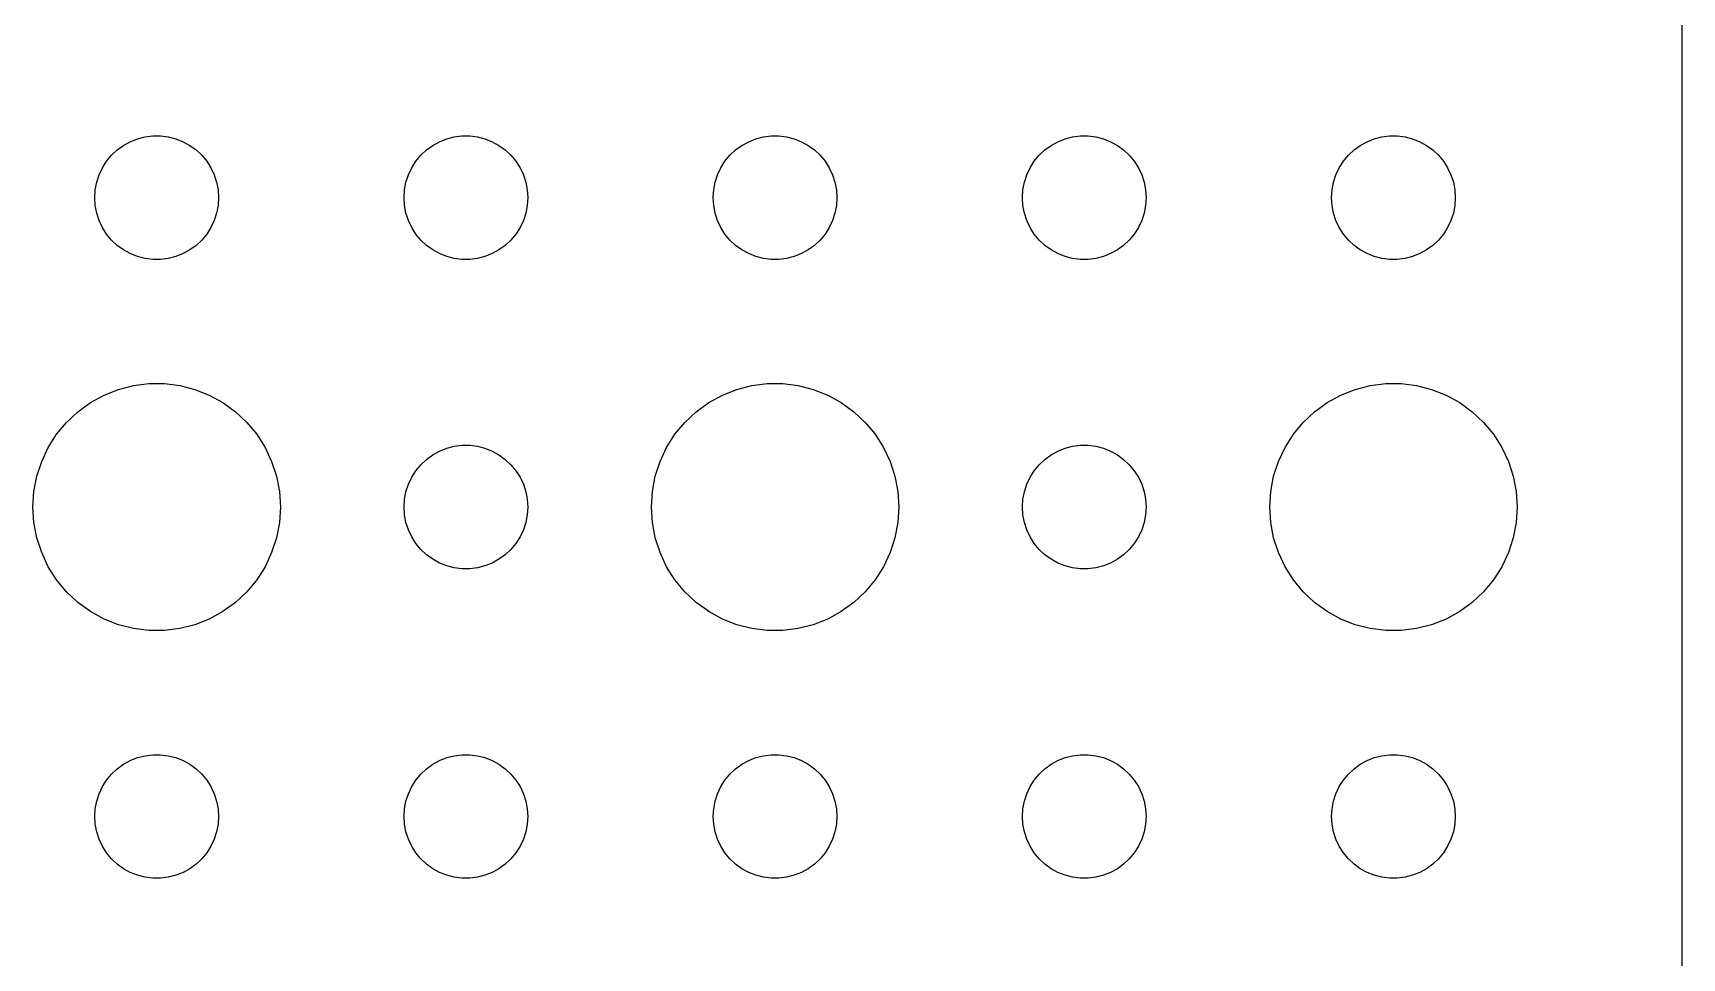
# Model space of a CAD drawing. Header units: metres. Extents: x -150 to 150, y -112 to 112.
# Drawn here: x 109.5 to 149.5, y -55.93 to -33.51 of the extents above; entities that cross this region are included whole.
import ezdxf

# ---------------------------------------------------------------- set-up
doc = ezdxf.new("R2010")
doc.units = ezdxf.units.M

msp = doc.modelspace()

# ---------------------------------------------------------------- linework, layer by layer
for p, q in [((149.5, -107), (149.5, 107)), ((111.407, -36.4732), (111.544, -36.3442)), ((111.544, -36.3442), (111.696, -36.2335)), ((111.696, -36.2335), (111.861, -36.1428)), ((111.861, -36.1428), (112.036, -36.0734)), ((112.036, -36.0734), (112.219, -36.0266)), ((112.219, -36.0266), (112.406, -36.003)), ((112.406, -36.003), (112.594, -36.003)), ((112.594, -36.003), (112.781, -36.0266)), ((112.781, -36.0266), (112.964, -36.0734)), ((112.964, -36.0734), (113.139, -36.1428)), ((113.139, -36.1428), (113.304, -36.2335)), ((113.304, -36.2335), (113.456, -36.3442)), ((113.456, -36.3442), (113.593, -36.4732)), ((118.907, -36.4732), (119.044, -36.3442)), ((119.044, -36.3442), (119.196, -36.2335)), ((119.196, -36.2335), (119.361, -36.1428)), ((119.361, -36.1428), (119.536, -36.0734)), ((119.536, -36.0734), (119.719, -36.0266)), ((119.719, -36.0266), (119.906, -36.003)), ((119.906, -36.003), (120.094, -36.003)), ((120.094, -36.003), (120.281, -36.0266)), ((120.281, -36.0266), (120.464, -36.0734)), ((120.464, -36.0734), (120.639, -36.1428)), ((120.639, -36.1428), (120.804, -36.2335)), ((120.804, -36.2335), (120.956, -36.3442)), ((120.956, -36.3442), (121.093, -36.4732)), ((126.407, -36.4732), (126.544, -36.3442)), ((126.544, -36.3442), (126.696, -36.2335)), ((126.696, -36.2335), (126.861, -36.1428)), ((126.861, -36.1428), (127.036, -36.0734)), ((127.036, -36.0734), (127.219, -36.0266)), ((127.219, -36.0266), (127.406, -36.003)), ((127.406, -36.003), (127.594, -36.003)), ((127.594, -36.003), (127.781, -36.0266)), ((127.781, -36.0266), (127.964, -36.0734)), ((127.964, -36.0734), (128.139, -36.1428)), ((128.139, -36.1428), (128.304, -36.2335)), ((128.304, -36.2335), (128.456, -36.3442)), ((128.456, -36.3442), (128.593, -36.4732)), ((133.907, -36.4732), (134.044, -36.3442)), ((134.044, -36.3442), (134.196, -36.2335)), ((134.196, -36.2335), (134.361, -36.1428)), ((134.361, -36.1428), (134.536, -36.0734)), ((134.536, -36.0734), (134.719, -36.0266)), ((134.719, -36.0266), (134.906, -36.003)), ((134.906, -36.003), (135.094, -36.003)), ((135.094, -36.003), (135.281, -36.0266)), ((135.281, -36.0266), (135.464, -36.0734)), ((135.464, -36.0734), (135.639, -36.1428)), ((135.639, -36.1428), (135.804, -36.2335)), ((135.804, -36.2335), (135.956, -36.3442)), ((135.956, -36.3442), (136.093, -36.4732)), ((141.407, -36.4732), (141.544, -36.3442)), ((141.544, -36.3442), (141.696, -36.2335)), ((141.696, -36.2335), (141.861, -36.1428)), ((141.861, -36.1428), (142.036, -36.0734)), ((142.036, -36.0734), (142.219, -36.0266)), ((142.219, -36.0266), (142.406, -36.003)), ((142.406, -36.003), (142.594, -36.003)), ((142.594, -36.003), (142.781, -36.0266)), ((142.781, -36.0266), (142.964, -36.0734)), ((142.964, -36.0734), (143.139, -36.1428)), ((143.139, -36.1428), (143.304, -36.2335)), ((143.304, -36.2335), (143.456, -36.3442)), ((143.456, -36.3442), (143.593, -36.4732)), ((111.105, -36.9478), (111.186, -36.7774)), ((111.186, -36.7774), (111.286, -36.6183)), ((111.286, -36.6183), (111.407, -36.4732)), ((113.593, -36.4732), (113.714, -36.6183)), ((113.714, -36.6183), (113.814, -36.7774)), ((113.814, -36.7774), (113.895, -36.9478)), ((118.605, -36.9478), (118.686, -36.7774)), ((118.686, -36.7774), (118.786, -36.6183)), ((118.786, -36.6183), (118.907, -36.4732)), ((121.093, -36.4732), (121.214, -36.6183)), ((121.214, -36.6183), (121.314, -36.7774)), ((121.314, -36.7774), (121.395, -36.9478)), ((126.105, -36.9478), (126.186, -36.7774)), ((126.186, -36.7774), (126.286, -36.6183)), ((126.286, -36.6183), (126.407, -36.4732)), ((128.593, -36.4732), (128.714, -36.6183)), ((128.714, -36.6183), (128.814, -36.7774)), ((128.814, -36.7774), (128.895, -36.9478)), ((133.605, -36.9478), (133.686, -36.7774)), ((133.686, -36.7774), (133.786, -36.6183)), ((133.786, -36.6183), (133.907, -36.4732)), ((136.093, -36.4732), (136.214, -36.6183)), ((136.214, -36.6183), (136.314, -36.7774)), ((136.314, -36.7774), (136.395, -36.9478)), ((141.105, -36.9478), (141.186, -36.7774)), ((141.186, -36.7774), (141.286, -36.6183)), ((141.286, -36.6183), (141.407, -36.4732)), ((143.593, -36.4732), (143.714, -36.6183)), ((143.714, -36.6183), (143.814, -36.7774)), ((143.814, -36.7774), (143.895, -36.9478)), ((111.012, -37.312), (111.047, -37.127)), ((111.047, -37.127), (111.105, -36.9478)), ((113.895, -36.9478), (113.953, -37.127)), ((113.953, -37.127), (113.988, -37.312)), ((118.512, -37.312), (118.547, -37.127)), ((118.547, -37.127), (118.605, -36.9478)), ((121.395, -36.9478), (121.453, -37.127)), ((121.453, -37.127), (121.488, -37.312)), ((126.012, -37.312), (126.047, -37.127)), ((126.047, -37.127), (126.105, -36.9478)), ((128.895, -36.9478), (128.953, -37.127)), ((128.953, -37.127), (128.988, -37.312)), ((133.512, -37.312), (133.547, -37.127)), ((133.547, -37.127), (133.605, -36.9478)), ((136.395, -36.9478), (136.453, -37.127)), ((136.453, -37.127), (136.488, -37.312)), ((141.012, -37.312), (141.047, -37.127)), ((141.047, -37.127), (141.105, -36.9478)), ((143.895, -36.9478), (143.953, -37.127)), ((143.953, -37.127), (143.988, -37.312)), ((111, -37.5), (111.012, -37.312)), ((111.012, -37.688), (111, -37.5)), ((113.988, -37.312), (114, -37.5)), ((114, -37.5), (113.988, -37.688)), ((118.5, -37.5), (118.512, -37.312)), ((118.512, -37.688), (118.5, -37.5)), ((121.488, -37.312), (121.5, -37.5)), ((121.5, -37.5), (121.488, -37.688)), ((126, -37.5), (126.012, -37.312)), ((126.012, -37.688), (126, -37.5)), ((128.988, -37.312), (129, -37.5)), ((129, -37.5), (128.988, -37.688)), ((133.5, -37.5), (133.512, -37.312)), ((133.512, -37.688), (133.5, -37.5)), ((136.488, -37.312), (136.5, -37.5)), ((136.5, -37.5), (136.488, -37.688)), ((141, -37.5), (141.012, -37.312)), ((141.012, -37.688), (141, -37.5)), ((143.988, -37.312), (144, -37.5)), ((144, -37.5), (143.988, -37.688)), ((111.047, -37.873), (111.012, -37.688)), ((111.105, -38.0522), (111.047, -37.873)), ((113.953, -37.873), (113.895, -38.0522)), ((113.988, -37.688), (113.953, -37.873)), ((118.547, -37.873), (118.512, -37.688)), ((118.605, -38.0522), (118.547, -37.873)), ((121.453, -37.873), (121.395, -38.0522)), ((121.488, -37.688), (121.453, -37.873)), ((126.047, -37.873), (126.012, -37.688)), ((126.105, -38.0522), (126.047, -37.873)), ((128.953, -37.873), (128.895, -38.0522)), ((128.988, -37.688), (128.953, -37.873)), ((133.547, -37.873), (133.512, -37.688)), ((133.605, -38.0522), (133.547, -37.873)), ((136.453, -37.873), (136.395, -38.0522)), ((136.488, -37.688), (136.453, -37.873)), ((141.047, -37.873), (141.012, -37.688)), ((141.105, -38.0522), (141.047, -37.873)), ((143.953, -37.873), (143.895, -38.0522)), ((143.988, -37.688), (143.953, -37.873)), ((111.186, -38.2226), (111.105, -38.0522)), ((111.286, -38.3817), (111.186, -38.2226)), ((111.407, -38.5268), (111.286, -38.3817)), ((113.714, -38.3817), (113.593, -38.5268)), ((113.814, -38.2226), (113.714, -38.3817)), ((113.895, -38.0522), (113.814, -38.2226)), ((118.686, -38.2226), (118.605, -38.0522)), ((118.786, -38.3817), (118.686, -38.2226)), ((118.907, -38.5268), (118.786, -38.3817)), ((121.214, -38.3817), (121.093, -38.5268)), ((121.314, -38.2226), (121.214, -38.3817)), ((121.395, -38.0522), (121.314, -38.2226)), ((126.186, -38.2226), (126.105, -38.0522)), ((126.286, -38.3817), (126.186, -38.2226)), ((126.407, -38.5268), (126.286, -38.3817)), ((128.714, -38.3817), (128.593, -38.5268)), ((128.814, -38.2226), (128.714, -38.3817)), ((128.895, -38.0522), (128.814, -38.2226)), ((133.686, -38.2226), (133.605, -38.0522)), ((133.786, -38.3817), (133.686, -38.2226)), ((133.907, -38.5268), (133.786, -38.3817)), ((136.214, -38.3817), (136.093, -38.5268)), ((136.314, -38.2226), (136.214, -38.3817)), ((136.395, -38.0522), (136.314, -38.2226)), ((141.186, -38.2226), (141.105, -38.0522)), ((141.286, -38.3817), (141.186, -38.2226)), ((141.407, -38.5268), (141.286, -38.3817)), ((143.714, -38.3817), (143.593, -38.5268)), ((143.814, -38.2226), (143.714, -38.3817)), ((143.895, -38.0522), (143.814, -38.2226)), ((111.544, -38.6558), (111.407, -38.5268)), ((111.696, -38.7665), (111.544, -38.6558)), ((111.861, -38.8572), (111.696, -38.7665)), ((113.304, -38.7665), (113.139, -38.8572)), ((113.456, -38.6558), (113.304, -38.7665)), ((113.593, -38.5268), (113.456, -38.6558)), ((119.044, -38.6558), (118.907, -38.5268)), ((119.196, -38.7665), (119.044, -38.6558)), ((119.361, -38.8572), (119.196, -38.7665)), ((120.804, -38.7665), (120.639, -38.8572)), ((120.956, -38.6558), (120.804, -38.7665)), ((121.093, -38.5268), (120.956, -38.6558)), ((126.544, -38.6558), (126.407, -38.5268)), ((126.696, -38.7665), (126.544, -38.6558)), ((126.861, -38.8572), (126.696, -38.7665)), ((128.304, -38.7665), (128.139, -38.8572)), ((128.456, -38.6558), (128.304, -38.7665)), ((128.593, -38.5268), (128.456, -38.6558)), ((134.044, -38.6558), (133.907, -38.5268)), ((134.196, -38.7665), (134.044, -38.6558)), ((134.361, -38.8572), (134.196, -38.7665)), ((135.804, -38.7665), (135.639, -38.8572)), ((135.956, -38.6558), (135.804, -38.7665)), ((136.093, -38.5268), (135.956, -38.6558)), ((141.544, -38.6558), (141.407, -38.5268)), ((141.696, -38.7665), (141.544, -38.6558)), ((141.861, -38.8572), (141.696, -38.7665)), ((143.304, -38.7665), (143.139, -38.8572)), ((143.456, -38.6558), (143.304, -38.7665)), ((143.593, -38.5268), (143.456, -38.6558)), ((112.036, -38.9266), (111.861, -38.8572)), ((112.219, -38.9734), (112.036, -38.9266)), ((112.406, -38.997), (112.219, -38.9734)), ((112.594, -38.997), (112.406, -38.997)), ((112.781, -38.9734), (112.594, -38.997)), ((112.964, -38.9266), (112.781, -38.9734)), ((113.139, -38.8572), (112.964, -38.9266)), ((119.536, -38.9266), (119.361, -38.8572)), ((119.719, -38.9734), (119.536, -38.9266)), ((119.906, -38.997), (119.719, -38.9734)), ((120.094, -38.997), (119.906, -38.997)), ((120.281, -38.9734), (120.094, -38.997)), ((120.464, -38.9266), (120.281, -38.9734)), ((120.639, -38.8572), (120.464, -38.9266)), ((127.036, -38.9266), (126.861, -38.8572)), ((127.219, -38.9734), (127.036, -38.9266)), ((127.406, -38.997), (127.219, -38.9734)), ((127.594, -38.997), (127.406, -38.997)), ((127.781, -38.9734), (127.594, -38.997)), ((127.964, -38.9266), (127.781, -38.9734)), ((128.139, -38.8572), (127.964, -38.9266)), ((134.536, -38.9266), (134.361, -38.8572)), ((134.719, -38.9734), (134.536, -38.9266)), ((134.906, -38.997), (134.719, -38.9734)), ((135.094, -38.997), (134.906, -38.997)), ((135.281, -38.9734), (135.094, -38.997)), ((135.464, -38.9266), (135.281, -38.9734)), ((135.639, -38.8572), (135.464, -38.9266)), ((142.036, -38.9266), (141.861, -38.8572)), ((142.219, -38.9734), (142.036, -38.9266)), ((142.406, -38.997), (142.219, -38.9734)), ((142.594, -38.997), (142.406, -38.997)), ((142.781, -38.9734), (142.594, -38.997)), ((142.964, -38.9266), (142.781, -38.9734)), ((143.139, -38.8572), (142.964, -38.9266)), ((110.893, -42.467), (111.223, -42.2855)), ((111.223, -42.2855), (111.573, -42.1468)), ((111.573, -42.1468), (111.938, -42.0531)), ((111.938, -42.0531), (112.312, -42.0059)), ((112.312, -42.0059), (112.688, -42.0059)), ((112.688, -42.0059), (113.062, -42.0531)), ((113.062, -42.0531), (113.427, -42.1468)), ((113.427, -42.1468), (113.777, -42.2855)), ((113.777, -42.2855), (114.107, -42.467)), ((125.893, -42.467), (126.223, -42.2855)), ((126.223, -42.2855), (126.573, -42.1468)), ((126.573, -42.1468), (126.938, -42.0531)), ((126.938, -42.0531), (127.312, -42.0059)), ((127.312, -42.0059), (127.688, -42.0059)), ((127.688, -42.0059), (128.062, -42.0531)), ((128.062, -42.0531), (128.427, -42.1468)), ((128.427, -42.1468), (128.777, -42.2855)), ((128.777, -42.2855), (129.107, -42.467)), ((140.893, -42.467), (141.223, -42.2855)), ((141.223, -42.2855), (141.573, -42.1468)), ((141.573, -42.1468), (141.938, -42.0531)), ((141.938, -42.0531), (142.312, -42.0059)), ((142.312, -42.0059), (142.688, -42.0059)), ((142.688, -42.0059), (143.062, -42.0531)), ((143.062, -42.0531), (143.427, -42.1468)), ((143.427, -42.1468), (143.777, -42.2855)), ((143.777, -42.2855), (144.107, -42.467)), ((110.313, -42.9464), (110.588, -42.6885)), ((110.588, -42.6885), (110.893, -42.467)), ((114.107, -42.467), (114.412, -42.6885)), ((114.412, -42.6885), (114.687, -42.9464)), ((125.313, -42.9464), (125.588, -42.6885)), ((125.588, -42.6885), (125.893, -42.467)), ((129.107, -42.467), (129.412, -42.6885)), ((129.412, -42.6885), (129.687, -42.9464)), ((140.313, -42.9464), (140.588, -42.6885)), ((140.588, -42.6885), (140.893, -42.467)), ((144.107, -42.467), (144.412, -42.6885)), ((144.412, -42.6885), (144.687, -42.9464)), ((110.073, -43.2366), (110.313, -42.9464)), ((114.687, -42.9464), (114.927, -43.2366)), ((125.073, -43.2366), (125.313, -42.9464)), ((129.687, -42.9464), (129.927, -43.2366)), ((140.073, -43.2366), (140.313, -42.9464)), ((144.687, -42.9464), (144.927, -43.2366)), ((109.711, -43.8956), (109.871, -43.5547)), ((109.871, -43.5547), (110.073, -43.2366)), ((114.927, -43.2366), (115.129, -43.5547)), ((115.129, -43.5547), (115.289, -43.8956)), ((119.361, -43.6428), (119.536, -43.5734)), ((119.536, -43.5734), (119.719, -43.5266)), ((119.719, -43.5266), (119.906, -43.503)), ((119.906, -43.503), (120.094, -43.503)), ((120.094, -43.503), (120.281, -43.5266)), ((120.281, -43.5266), (120.464, -43.5734)), ((120.464, -43.5734), (120.639, -43.6428)), ((124.711, -43.8956), (124.871, -43.5547)), ((124.871, -43.5547), (125.073, -43.2366)), ((129.927, -43.2366), (130.129, -43.5547)), ((130.129, -43.5547), (130.289, -43.8956)), ((134.361, -43.6428), (134.536, -43.5734)), ((134.536, -43.5734), (134.719, -43.5266)), ((134.719, -43.5266), (134.906, -43.503)), ((134.906, -43.503), (135.094, -43.503)), ((135.094, -43.503), (135.281, -43.5266)), ((135.281, -43.5266), (135.464, -43.5734)), ((135.464, -43.5734), (135.639, -43.6428)), ((139.711, -43.8956), (139.871, -43.5547)), ((139.871, -43.5547), (140.073, -43.2366)), ((144.927, -43.2366), (145.129, -43.5547)), ((145.129, -43.5547), (145.289, -43.8956)), ((109.594, -44.2539), (109.711, -43.8956)), ((115.289, -43.8956), (115.406, -44.2539)), ((118.786, -44.1183), (118.907, -43.9732)), ((118.907, -43.9732), (119.044, -43.8442)), ((119.044, -43.8442), (119.196, -43.7335)), ((119.196, -43.7335), (119.361, -43.6428)), ((120.639, -43.6428), (120.804, -43.7335)), ((120.804, -43.7335), (120.956, -43.8442)), ((120.956, -43.8442), (121.093, -43.9732)), ((121.093, -43.9732), (121.214, -44.1183)), ((124.594, -44.2539), (124.711, -43.8956)), ((130.289, -43.8956), (130.406, -44.2539)), ((133.786, -44.1183), (133.907, -43.9732)), ((133.907, -43.9732), (134.044, -43.8442)), ((134.044, -43.8442), (134.196, -43.7335)), ((134.196, -43.7335), (134.361, -43.6428)), ((135.639, -43.6428), (135.804, -43.7335)), ((135.804, -43.7335), (135.956, -43.8442)), ((135.956, -43.8442), (136.093, -43.9732)), ((136.093, -43.9732), (136.214, -44.1183)), ((139.594, -44.2539), (139.711, -43.8956)), ((145.289, -43.8956), (145.406, -44.2539)), ((109.524, -44.624), (109.594, -44.2539)), ((115.406, -44.2539), (115.476, -44.624)), ((118.605, -44.4478), (118.686, -44.2774)), ((118.686, -44.2774), (118.786, -44.1183)), ((121.214, -44.1183), (121.314, -44.2774)), ((121.314, -44.2774), (121.395, -44.4478)), ((124.524, -44.624), (124.594, -44.2539)), ((130.406, -44.2539), (130.476, -44.624)), ((133.605, -44.4478), (133.686, -44.2774)), ((133.686, -44.2774), (133.786, -44.1183)), ((136.214, -44.1183), (136.314, -44.2774)), ((136.314, -44.2774), (136.395, -44.4478)), ((139.524, -44.624), (139.594, -44.2539)), ((145.406, -44.2539), (145.476, -44.624)), ((109.5, -45), (109.524, -44.624)), ((115.476, -44.624), (115.5, -45)), ((118.512, -44.812), (118.547, -44.627)), ((118.547, -44.627), (118.605, -44.4478)), ((121.395, -44.4478), (121.453, -44.627)), ((121.453, -44.627), (121.488, -44.812)), ((124.5, -45), (124.524, -44.624)), ((130.476, -44.624), (130.5, -45)), ((133.512, -44.812), (133.547, -44.627)), ((133.547, -44.627), (133.605, -44.4478)), ((136.395, -44.4478), (136.453, -44.627)), ((136.453, -44.627), (136.488, -44.812)), ((139.5, -45), (139.524, -44.624)), ((145.476, -44.624), (145.5, -45)), ((109.524, -45.376), (109.5, -45)), ((115.5, -45), (115.476, -45.376)), ((118.5, -45), (118.512, -44.812)), ((118.512, -45.188), (118.5, -45)), ((118.547, -45.373), (118.512, -45.188)), ((121.488, -45.188), (121.453, -45.373)), ((121.488, -44.812), (121.5, -45)), ((121.5, -45), (121.488, -45.188)), ((124.524, -45.376), (124.5, -45)), ((130.5, -45), (130.476, -45.376)), ((133.5, -45), (133.512, -44.812)), ((133.512, -45.188), (133.5, -45)), ((133.547, -45.373), (133.512, -45.188)), ((136.488, -45.188), (136.453, -45.373)), ((136.488, -44.812), (136.5, -45)), ((136.5, -45), (136.488, -45.188)), ((139.524, -45.376), (139.5, -45)), ((145.5, -45), (145.476, -45.376)), ((109.594, -45.7461), (109.524, -45.376)), ((115.476, -45.376), (115.406, -45.7461)), ((118.605, -45.5522), (118.547, -45.373)), ((118.686, -45.7226), (118.605, -45.5522)), ((121.395, -45.5522), (121.314, -45.7226)), ((121.453, -45.373), (121.395, -45.5522)), ((124.594, -45.7461), (124.524, -45.376)), ((130.476, -45.376), (130.406, -45.7461)), ((133.605, -45.5522), (133.547, -45.373)), ((133.686, -45.7226), (133.605, -45.5522)), ((136.395, -45.5522), (136.314, -45.7226)), ((136.453, -45.373), (136.395, -45.5522)), ((139.594, -45.7461), (139.524, -45.376)), ((145.476, -45.376), (145.406, -45.7461)), ((109.711, -46.1044), (109.594, -45.7461)), ((115.406, -45.7461), (115.289, -46.1044)), ((118.786, -45.8817), (118.686, -45.7226)), ((118.907, -46.0268), (118.786, -45.8817)), ((121.214, -45.8817), (121.093, -46.0268)), ((121.314, -45.7226), (121.214, -45.8817)), ((124.711, -46.1044), (124.594, -45.7461)), ((130.406, -45.7461), (130.289, -46.1044)), ((133.786, -45.8817), (133.686, -45.7226)), ((133.907, -46.0268), (133.786, -45.8817)), ((136.214, -45.8817), (136.093, -46.0268)), ((136.314, -45.7226), (136.214, -45.8817)), ((139.711, -46.1044), (139.594, -45.7461)), ((145.406, -45.7461), (145.289, -46.1044)), ((109.871, -46.4453), (109.711, -46.1044)), ((115.289, -46.1044), (115.129, -46.4453)), ((119.044, -46.1558), (118.907, -46.0268)), ((119.196, -46.2665), (119.044, -46.1558)), ((119.361, -46.3572), (119.196, -46.2665)), ((119.536, -46.4266), (119.361, -46.3572)), ((120.639, -46.3572), (120.464, -46.4266)), ((120.804, -46.2665), (120.639, -46.3572)), ((120.956, -46.1558), (120.804, -46.2665)), ((121.093, -46.0268), (120.956, -46.1558)), ((124.871, -46.4453), (124.711, -46.1044)), ((130.289, -46.1044), (130.129, -46.4453)), ((134.044, -46.1558), (133.907, -46.0268)), ((134.196, -46.2665), (134.044, -46.1558)), ((134.361, -46.3572), (134.196, -46.2665)), ((134.536, -46.4266), (134.361, -46.3572)), ((135.639, -46.3572), (135.464, -46.4266)), ((135.804, -46.2665), (135.639, -46.3572)), ((135.956, -46.1558), (135.804, -46.2665)), ((136.093, -46.0268), (135.956, -46.1558)), ((139.871, -46.4453), (139.711, -46.1044)), ((145.289, -46.1044), (145.129, -46.4453)), ((110.073, -46.7634), (109.871, -46.4453)), ((110.313, -47.0536), (110.073, -46.7634)), ((114.927, -46.7634), (114.687, -47.0536)), ((115.129, -46.4453), (114.927, -46.7634)), ((119.719, -46.4734), (119.536, -46.4266)), ((119.906, -46.497), (119.719, -46.4734)), ((120.094, -46.497), (119.906, -46.497)), ((120.281, -46.4734), (120.094, -46.497)), ((120.464, -46.4266), (120.281, -46.4734)), ((125.073, -46.7634), (124.871, -46.4453)), ((125.313, -47.0536), (125.073, -46.7634)), ((129.927, -46.7634), (129.687, -47.0536)), ((130.129, -46.4453), (129.927, -46.7634)), ((134.719, -46.4734), (134.536, -46.4266)), ((134.906, -46.497), (134.719, -46.4734)), ((135.094, -46.497), (134.906, -46.497)), ((135.281, -46.4734), (135.094, -46.497)), ((135.464, -46.4266), (135.281, -46.4734)), ((140.073, -46.7634), (139.871, -46.4453)), ((140.313, -47.0536), (140.073, -46.7634)), ((144.927, -46.7634), (144.687, -47.0536)), ((145.129, -46.4453), (144.927, -46.7634)), ((110.588, -47.3115), (110.313, -47.0536)), ((114.687, -47.0536), (114.412, -47.3115)), ((125.588, -47.3115), (125.313, -47.0536)), ((129.687, -47.0536), (129.412, -47.3115)), ((140.588, -47.3115), (140.313, -47.0536)), ((144.687, -47.0536), (144.412, -47.3115)), ((110.893, -47.533), (110.588, -47.3115)), ((111.223, -47.7145), (110.893, -47.533)), ((114.107, -47.533), (113.777, -47.7145)), ((114.412, -47.3115), (114.107, -47.533)), ((125.893, -47.533), (125.588, -47.3115)), ((126.223, -47.7145), (125.893, -47.533)), ((129.107, -47.533), (128.777, -47.7145)), ((129.412, -47.3115), (129.107, -47.533)), ((140.893, -47.533), (140.588, -47.3115)), ((141.223, -47.7145), (140.893, -47.533)), ((144.107, -47.533), (143.777, -47.7145)), ((144.412, -47.3115), (144.107, -47.533)), ((111.573, -47.8532), (111.223, -47.7145)), ((111.938, -47.9469), (111.573, -47.8532)), ((112.312, -47.9941), (111.938, -47.9469)), ((112.688, -47.9941), (112.312, -47.9941)), ((113.062, -47.9469), (112.688, -47.9941)), ((113.427, -47.8532), (113.062, -47.9469)), ((113.777, -47.7145), (113.427, -47.8532)), ((126.573, -47.8532), (126.223, -47.7145)), ((126.938, -47.9469), (126.573, -47.8532)), ((127.312, -47.9941), (126.938, -47.9469)), ((127.688, -47.9941), (127.312, -47.9941)), ((128.062, -47.9469), (127.688, -47.9941)), ((128.427, -47.8532), (128.062, -47.9469)), ((128.777, -47.7145), (128.427, -47.8532)), ((141.573, -47.8532), (141.223, -47.7145)), ((141.938, -47.9469), (141.573, -47.8532)), ((142.312, -47.9941), (141.938, -47.9469)), ((142.688, -47.9941), (142.312, -47.9941)), ((143.062, -47.9469), (142.688, -47.9941)), ((143.427, -47.8532), (143.062, -47.9469)), ((143.777, -47.7145), (143.427, -47.8532)), ((111.696, -51.2335), (111.861, -51.1428)), ((111.861, -51.1428), (112.036, -51.0734)), ((112.036, -51.0734), (112.219, -51.0266)), ((112.219, -51.0266), (112.406, -51.003)), ((112.406, -51.003), (112.594, -51.003)), ((112.594, -51.003), (112.781, -51.0266)), ((112.781, -51.0266), (112.964, -51.0734)), ((112.964, -51.0734), (113.139, -51.1428)), ((113.139, -51.1428), (113.304, -51.2335)), ((119.196, -51.2335), (119.361, -51.1428)), ((119.361, -51.1428), (119.536, -51.0734)), ((119.536, -51.0734), (119.719, -51.0266)), ((119.719, -51.0266), (119.906, -51.003)), ((119.906, -51.003), (120.094, -51.003)), ((120.094, -51.003), (120.281, -51.0266)), ((120.281, -51.0266), (120.464, -51.0734)), ((120.464, -51.0734), (120.639, -51.1428)), ((120.639, -51.1428), (120.804, -51.2335)), ((126.696, -51.2335), (126.861, -51.1428)), ((126.861, -51.1428), (127.036, -51.0734)), ((127.036, -51.0734), (127.219, -51.0266)), ((127.219, -51.0266), (127.406, -51.003)), ((127.406, -51.003), (127.594, -51.003)), ((127.594, -51.003), (127.781, -51.0266)), ((127.781, -51.0266), (127.964, -51.0734)), ((127.964, -51.0734), (128.139, -51.1428)), ((128.139, -51.1428), (128.304, -51.2335)), ((134.196, -51.2335), (134.361, -51.1428)), ((134.361, -51.1428), (134.536, -51.0734)), ((134.536, -51.0734), (134.719, -51.0266)), ((134.719, -51.0266), (134.906, -51.003)), ((134.906, -51.003), (135.094, -51.003)), ((135.094, -51.003), (135.281, -51.0266)), ((135.281, -51.0266), (135.464, -51.0734)), ((135.464, -51.0734), (135.639, -51.1428)), ((135.639, -51.1428), (135.804, -51.2335)), ((141.696, -51.2335), (141.861, -51.1428)), ((141.861, -51.1428), (142.036, -51.0734)), ((142.036, -51.0734), (142.219, -51.0266)), ((142.219, -51.0266), (142.406, -51.003)), ((142.406, -51.003), (142.594, -51.003)), ((142.594, -51.003), (142.781, -51.0266)), ((142.781, -51.0266), (142.964, -51.0734)), ((142.964, -51.0734), (143.139, -51.1428)), ((143.139, -51.1428), (143.304, -51.2335)), ((111.286, -51.6183), (111.407, -51.4732)), ((111.407, -51.4732), (111.544, -51.3442)), ((111.544, -51.3442), (111.696, -51.2335)), ((113.304, -51.2335), (113.456, -51.3442)), ((113.456, -51.3442), (113.593, -51.4732)), ((113.593, -51.4732), (113.714, -51.6183)), ((118.786, -51.6183), (118.907, -51.4732)), ((118.907, -51.4732), (119.044, -51.3442)), ((119.044, -51.3442), (119.196, -51.2335)), ((120.804, -51.2335), (120.956, -51.3442)), ((120.956, -51.3442), (121.093, -51.4732)), ((121.093, -51.4732), (121.214, -51.6183)), ((126.286, -51.6183), (126.407, -51.4732)), ((126.407, -51.4732), (126.544, -51.3442)), ((126.544, -51.3442), (126.696, -51.2335)), ((128.304, -51.2335), (128.456, -51.3442)), ((128.456, -51.3442), (128.593, -51.4732)), ((128.593, -51.4732), (128.714, -51.6183)), ((133.786, -51.6183), (133.907, -51.4732)), ((133.907, -51.4732), (134.044, -51.3442)), ((134.044, -51.3442), (134.196, -51.2335)), ((135.804, -51.2335), (135.956, -51.3442)), ((135.956, -51.3442), (136.093, -51.4732)), ((136.093, -51.4732), (136.214, -51.6183)), ((141.286, -51.6183), (141.407, -51.4732)), ((141.407, -51.4732), (141.544, -51.3442)), ((141.544, -51.3442), (141.696, -51.2335)), ((143.304, -51.2335), (143.456, -51.3442)), ((143.456, -51.3442), (143.593, -51.4732)), ((143.593, -51.4732), (143.714, -51.6183)), ((111.047, -52.127), (111.105, -51.9478)), ((111.105, -51.9478), (111.186, -51.7774)), ((111.186, -51.7774), (111.286, -51.6183)), ((113.714, -51.6183), (113.814, -51.7774)), ((113.814, -51.7774), (113.895, -51.9478)), ((113.895, -51.9478), (113.953, -52.127)), ((118.547, -52.127), (118.605, -51.9478)), ((118.605, -51.9478), (118.686, -51.7774)), ((118.686, -51.7774), (118.786, -51.6183)), ((121.214, -51.6183), (121.314, -51.7774)), ((121.314, -51.7774), (121.395, -51.9478)), ((121.395, -51.9478), (121.453, -52.127)), ((126.047, -52.127), (126.105, -51.9478)), ((126.105, -51.9478), (126.186, -51.7774)), ((126.186, -51.7774), (126.286, -51.6183)), ((128.714, -51.6183), (128.814, -51.7774)), ((128.814, -51.7774), (128.895, -51.9478)), ((128.895, -51.9478), (128.953, -52.127)), ((133.547, -52.127), (133.605, -51.9478)), ((133.605, -51.9478), (133.686, -51.7774)), ((133.686, -51.7774), (133.786, -51.6183)), ((136.214, -51.6183), (136.314, -51.7774)), ((136.314, -51.7774), (136.395, -51.9478)), ((136.395, -51.9478), (136.453, -52.127)), ((141.047, -52.127), (141.105, -51.9478)), ((141.105, -51.9478), (141.186, -51.7774)), ((141.186, -51.7774), (141.286, -51.6183)), ((143.714, -51.6183), (143.814, -51.7774)), ((143.814, -51.7774), (143.895, -51.9478)), ((143.895, -51.9478), (143.953, -52.127)), ((111, -52.5), (111.012, -52.312)), ((111.012, -52.312), (111.047, -52.127)), ((113.953, -52.127), (113.988, -52.312)), ((113.988, -52.312), (114, -52.5)), ((118.5, -52.5), (118.512, -52.312)), ((118.512, -52.312), (118.547, -52.127)), ((121.453, -52.127), (121.488, -52.312)), ((121.488, -52.312), (121.5, -52.5)), ((126, -52.5), (126.012, -52.312)), ((126.012, -52.312), (126.047, -52.127)), ((128.953, -52.127), (128.988, -52.312)), ((128.988, -52.312), (129, -52.5)), ((133.5, -52.5), (133.512, -52.312)), ((133.512, -52.312), (133.547, -52.127)), ((136.453, -52.127), (136.488, -52.312)), ((136.488, -52.312), (136.5, -52.5)), ((141, -52.5), (141.012, -52.312)), ((141.012, -52.312), (141.047, -52.127)), ((143.953, -52.127), (143.988, -52.312)), ((143.988, -52.312), (144, -52.5)), ((111.012, -52.688), (111, -52.5)), ((111.047, -52.873), (111.012, -52.688)), ((113.988, -52.688), (113.953, -52.873)), ((114, -52.5), (113.988, -52.688)), ((118.512, -52.688), (118.5, -52.5)), ((118.547, -52.873), (118.512, -52.688)), ((121.488, -52.688), (121.453, -52.873)), ((121.5, -52.5), (121.488, -52.688)), ((126.012, -52.688), (126, -52.5)), ((126.047, -52.873), (126.012, -52.688)), ((128.988, -52.688), (128.953, -52.873)), ((129, -52.5), (128.988, -52.688)), ((133.512, -52.688), (133.5, -52.5)), ((133.547, -52.873), (133.512, -52.688)), ((136.488, -52.688), (136.453, -52.873)), ((136.5, -52.5), (136.488, -52.688)), ((141.012, -52.688), (141, -52.5)), ((141.047, -52.873), (141.012, -52.688)), ((143.988, -52.688), (143.953, -52.873)), ((144, -52.5), (143.988, -52.688)), ((111.105, -53.0522), (111.047, -52.873)), ((111.186, -53.2226), (111.105, -53.0522)), ((113.895, -53.0522), (113.814, -53.2226)), ((113.953, -52.873), (113.895, -53.0522)), ((118.605, -53.0522), (118.547, -52.873)), ((118.686, -53.2226), (118.605, -53.0522)), ((121.395, -53.0522), (121.314, -53.2226)), ((121.453, -52.873), (121.395, -53.0522)), ((126.105, -53.0522), (126.047, -52.873)), ((126.186, -53.2226), (126.105, -53.0522)), ((128.895, -53.0522), (128.814, -53.2226)), ((128.953, -52.873), (128.895, -53.0522)), ((133.605, -53.0522), (133.547, -52.873)), ((133.686, -53.2226), (133.605, -53.0522)), ((136.395, -53.0522), (136.314, -53.2226)), ((136.453, -52.873), (136.395, -53.0522)), ((141.105, -53.0522), (141.047, -52.873)), ((141.186, -53.2226), (141.105, -53.0522)), ((143.895, -53.0522), (143.814, -53.2226)), ((143.953, -52.873), (143.895, -53.0522)), ((111.286, -53.3817), (111.186, -53.2226)), ((111.407, -53.5268), (111.286, -53.3817)), ((111.544, -53.6558), (111.407, -53.5268)), ((113.593, -53.5268), (113.456, -53.6558)), ((113.714, -53.3817), (113.593, -53.5268)), ((113.814, -53.2226), (113.714, -53.3817)), ((118.786, -53.3817), (118.686, -53.2226)), ((118.907, -53.5268), (118.786, -53.3817)), ((119.044, -53.6558), (118.907, -53.5268)), ((121.093, -53.5268), (120.956, -53.6558)), ((121.214, -53.3817), (121.093, -53.5268)), ((121.314, -53.2226), (121.214, -53.3817)), ((126.286, -53.3817), (126.186, -53.2226)), ((126.407, -53.5268), (126.286, -53.3817)), ((126.544, -53.6558), (126.407, -53.5268)), ((128.593, -53.5268), (128.456, -53.6558)), ((128.714, -53.3817), (128.593, -53.5268)), ((128.814, -53.2226), (128.714, -53.3817)), ((133.786, -53.3817), (133.686, -53.2226)), ((133.907, -53.5268), (133.786, -53.3817)), ((134.044, -53.6558), (133.907, -53.5268)), ((136.093, -53.5268), (135.956, -53.6558)), ((136.214, -53.3817), (136.093, -53.5268)), ((136.314, -53.2226), (136.214, -53.3817)), ((141.286, -53.3817), (141.186, -53.2226)), ((141.407, -53.5268), (141.286, -53.3817)), ((141.544, -53.6558), (141.407, -53.5268)), ((143.593, -53.5268), (143.456, -53.6558)), ((143.714, -53.3817), (143.593, -53.5268)), ((143.814, -53.2226), (143.714, -53.3817)), ((111.696, -53.7665), (111.544, -53.6558)), ((111.861, -53.8572), (111.696, -53.7665)), ((112.036, -53.9266), (111.861, -53.8572)), ((112.219, -53.9734), (112.036, -53.9266)), ((112.406, -53.997), (112.219, -53.9734)), ((112.594, -53.997), (112.406, -53.997)), ((112.781, -53.9734), (112.594, -53.997)), ((112.964, -53.9266), (112.781, -53.9734)), ((113.139, -53.8572), (112.964, -53.9266)), ((113.304, -53.7665), (113.139, -53.8572)), ((113.456, -53.6558), (113.304, -53.7665)), ((119.196, -53.7665), (119.044, -53.6558)), ((119.361, -53.8572), (119.196, -53.7665)), ((119.536, -53.9266), (119.361, -53.8572)), ((119.719, -53.9734), (119.536, -53.9266)), ((119.906, -53.997), (119.719, -53.9734)), ((120.094, -53.997), (119.906, -53.997)), ((120.281, -53.9734), (120.094, -53.997)), ((120.464, -53.9266), (120.281, -53.9734)), ((120.639, -53.8572), (120.464, -53.9266)), ((120.804, -53.7665), (120.639, -53.8572)), ((120.956, -53.6558), (120.804, -53.7665)), ((126.696, -53.7665), (126.544, -53.6558)), ((126.861, -53.8572), (126.696, -53.7665)), ((127.036, -53.9266), (126.861, -53.8572)), ((127.219, -53.9734), (127.036, -53.9266)), ((127.406, -53.997), (127.219, -53.9734)), ((127.594, -53.997), (127.406, -53.997)), ((127.781, -53.9734), (127.594, -53.997)), ((127.964, -53.9266), (127.781, -53.9734)), ((128.139, -53.8572), (127.964, -53.9266)), ((128.304, -53.7665), (128.139, -53.8572)), ((128.456, -53.6558), (128.304, -53.7665)), ((134.196, -53.7665), (134.044, -53.6558)), ((134.361, -53.8572), (134.196, -53.7665)), ((134.536, -53.9266), (134.361, -53.8572)), ((134.719, -53.9734), (134.536, -53.9266)), ((134.906, -53.997), (134.719, -53.9734)), ((135.094, -53.997), (134.906, -53.997)), ((135.281, -53.9734), (135.094, -53.997)), ((135.464, -53.9266), (135.281, -53.9734)), ((135.639, -53.8572), (135.464, -53.9266)), ((135.804, -53.7665), (135.639, -53.8572)), ((135.956, -53.6558), (135.804, -53.7665)), ((141.696, -53.7665), (141.544, -53.6558)), ((141.861, -53.8572), (141.696, -53.7665)), ((142.036, -53.9266), (141.861, -53.8572)), ((142.219, -53.9734), (142.036, -53.9266)), ((142.406, -53.997), (142.219, -53.9734)), ((142.594, -53.997), (142.406, -53.997)), ((142.781, -53.9734), (142.594, -53.997)), ((142.964, -53.9266), (142.781, -53.9734)), ((143.139, -53.8572), (142.964, -53.9266)), ((143.304, -53.7665), (143.139, -53.8572)), ((143.456, -53.6558), (143.304, -53.7665))]:
    msp.add_line(p, q)

doc.saveas('drawing.dxf')
